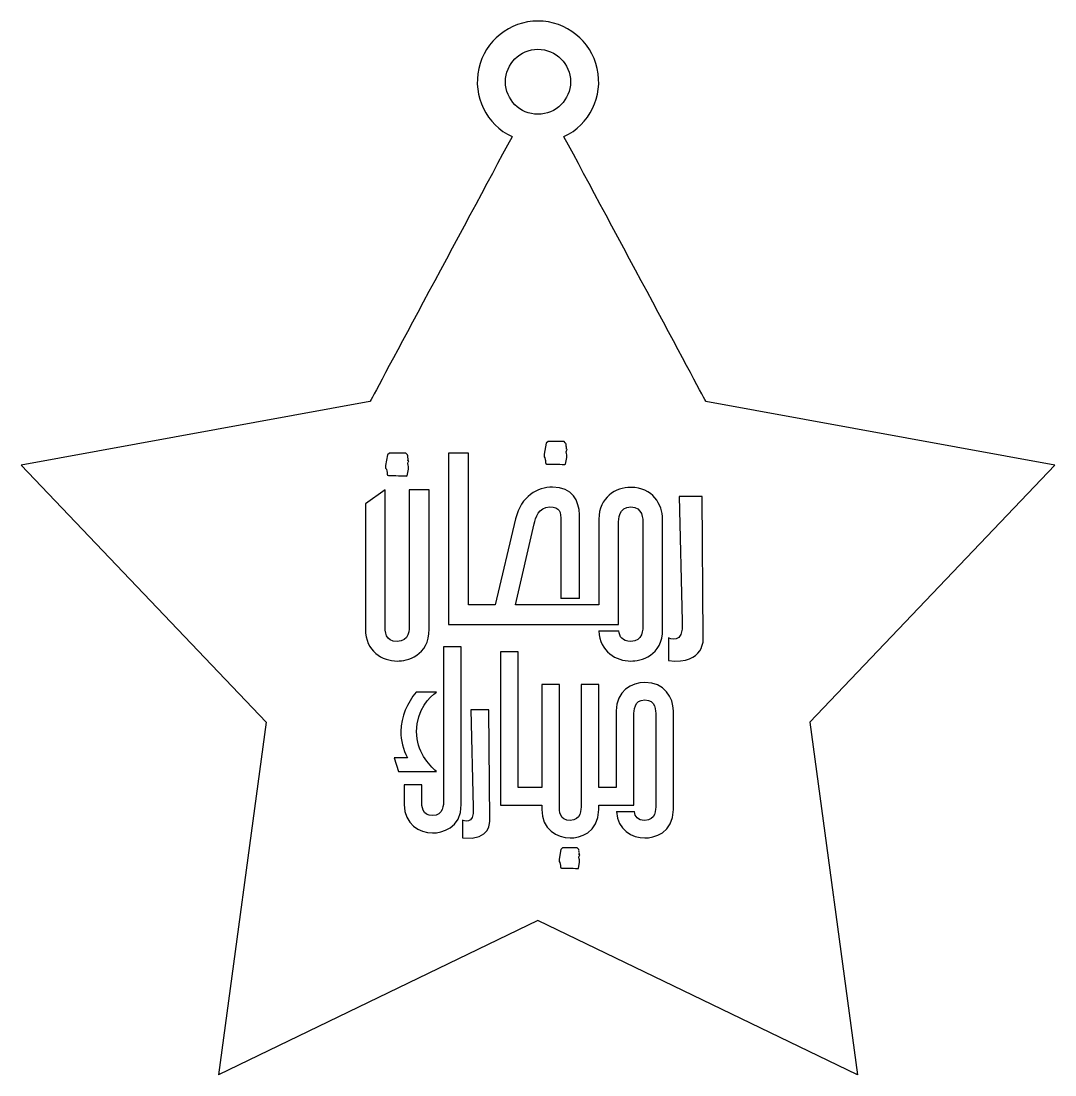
# Model space of a CAD drawing. Header units: inches. Extents: x -1634 to 343, y 456 to 1784.
# Drawn here: x -697.1 to -379.4, y 751.2 to 1075.1 of the extents above; entities that cross this region are included whole.
import ezdxf

# ---------------------------------------------------------------- set-up
doc = ezdxf.new("R2010")
doc.units = ezdxf.units.IN
doc.header["$MEASUREMENT"] = 0
doc.layers.get('0').update_dxf_attribs({"linetype": 'CONTINUOUS'})
doc.layers.add('rd', color=1, linetype='CONTINUOUS')

msp = doc.modelspace()

# ---------------------------------------------------------------- linework, layer by layer
for p, q in [((-621.8, 859.55), (-636.44, 751.16)), ((-454.72, 859.55), (-440.07, 751.16)), ((-538.26, 798.63), (-636.44, 751.16)), ((-440.07, 751.16), (-538.26, 798.63))]:
    msp.add_line(p, q)
msp.add_arc((-538.26, 1056.43), 18.66, 295.3165, 244.6835)
for points in [[(-546.24, 1039.55), (-560.73, 1012.52), (-589.89, 958.12), (-589.89, 958.12)], [(-486.63, 958.12), (-486.63, 958.12), (-515.78, 1012.52), (-530.27, 1039.55)], [(-589.89, 958.12), (-589.89, 958.12), (-697.12, 938.6), (-697.12, 938.6)], [(-379.39, 938.6), (-379.39, 938.6), (-486.63, 958.12), (-486.63, 958.12)], [(-697.12, 938.6), (-697.12, 938.6), (-621.8, 859.55), (-621.8, 859.55)], [(-454.72, 859.55), (-454.72, 859.55), (-379.39, 938.6), (-379.39, 938.6)]]:
    msp.add_open_spline(points, degree=3)
at = {"layer": 'rd'}
for p, q in [((-525.55, 897.64), (-531.22, 897.64)), ((-525.55, 895.64), (-531.22, 895.64)), ((-519.54, 887.64), (-513.4, 887.64)), ((-514.18, 832.09), (-508.65, 832.09))]:
    msp.add_line(p, q, dxfattribs=at)
msp.add_circle((-538.26, 1056.43), 10, dxfattribs=at)
for points in [[(-535.79, 945.32), (-535.79, 945.32), (-536.4, 942), (-536.4, 942)], [(-535.18, 945.82), (-535.18, 945.82), (-535.79, 945.32), (-535.79, 945.32)], [(-530.23, 945.82), (-530.23, 945.82), (-535.18, 945.82), (-535.18, 945.82)], [(-529.89, 945.49), (-529.89, 945.49), (-530.23, 945.82), (-530.23, 945.82)], [(-529.63, 944.58), (-529.54, 944.82), (-529.54, 945.15), (-529.89, 945.49)], [(-529.89, 945.49), (-529.89, 945.49), (-529.89, 945.49), (-529.89, 945.49)], [(-529.45, 944.16), (-529.54, 944.32), (-529.63, 944.49), (-529.63, 944.58)], [(-529.63, 942.66), (-529.63, 942.83), (-529.37, 943.16), (-529.28, 943.41)], [(-529.37, 941.17), (-529.37, 941.42), (-529.37, 941.92), (-529.63, 942.66)], [(-529.54, 943.49), (-529.54, 943.58), (-529.45, 944.08), (-529.45, 944.16)], [(-529.28, 943.41), (-529.45, 943.58), (-529.45, 943.58), (-529.54, 943.49)], [(-584.47, 941.8), (-584.47, 941.8), (-585.08, 938.48), (-585.08, 938.48)], [(-583.86, 942.3), (-583.86, 942.3), (-584.47, 941.8), (-584.47, 941.8)], [(-578.92, 942.3), (-578.92, 942.3), (-583.86, 942.3), (-583.86, 942.3)], [(-578.57, 941.96), (-578.57, 941.96), (-578.92, 942.3), (-578.92, 942.3)], [(-578.31, 941.05), (-578.22, 941.3), (-578.22, 941.63), (-578.57, 941.96)], [(-578.57, 941.96), (-578.57, 941.96), (-578.57, 941.96), (-578.57, 941.96)], [(-578.14, 940.64), (-578.22, 940.8), (-578.31, 940.97), (-578.31, 941.05)], [(-578.31, 939.14), (-578.31, 939.31), (-578.05, 939.64), (-577.96, 939.89)], [(-578.22, 939.97), (-578.22, 940.06), (-578.14, 940.55), (-578.14, 940.64)], [(-577.96, 939.89), (-578.14, 940.06), (-578.14, 940.06), (-578.22, 939.97)], [(-565.72, 942.29), (-565.72, 942.29), (-565.72, 889.64), (-565.72, 889.64)], [(-559.65, 942.29), (-559.65, 942.29), (-565.72, 942.29), (-565.72, 942.29)], [(-559.65, 895.64), (-559.65, 895.64), (-559.65, 942.29), (-559.65, 942.29)], [(-536.4, 942), (-536.4, 942), (-536.4, 941.18), (-536.4, 941.18)], [(-536.4, 941.18), (-536.4, 941.18), (-536.13, 940.84), (-536.13, 940.84)], [(-536.13, 940.84), (-536.13, 940.51), (-535.96, 940.01), (-535.96, 940.01)], [(-529.8, 938.85), (-529.8, 938.85), (-529.37, 940.92), (-529.37, 940.92)], [(-529.37, 940.92), (-529.37, 940.92), (-529.37, 941.17), (-529.37, 941.17)], [(-585.08, 938.48), (-585.08, 938.48), (-585.08, 937.65), (-585.08, 937.65)], [(-585.08, 937.65), (-585.08, 937.65), (-584.82, 937.32), (-584.82, 937.32)], [(-584.82, 937.32), (-584.82, 936.98), (-584.64, 936.49), (-584.64, 936.49)], [(-578.49, 935.33), (-578.49, 935.33), (-578.05, 937.4), (-578.05, 937.4)], [(-578.05, 937.65), (-578.05, 937.9), (-578.05, 938.4), (-578.31, 939.14)], [(-578.05, 937.4), (-578.05, 937.4), (-578.05, 937.65), (-578.05, 937.65)], [(-529.97, 938.77), (-529.97, 938.77), (-529.8, 938.85), (-529.8, 938.85)], [(-578.66, 935.25), (-578.66, 935.25), (-578.49, 935.33), (-578.49, 935.33)], [(-585.25, 931.04), (-585.25, 931.04), (-591.32, 926.74), (-591.32, 926.74)], [(-585.25, 889.64), (-585.25, 889.64), (-585.25, 931.04), (-585.25, 931.04)], [(-571.72, 931.04), (-571.72, 931.04), (-577.8, 931.04), (-577.8, 931.04)], [(-577.8, 931.04), (-577.8, 931.04), (-577.8, 889.64), (-577.8, 889.64)], [(-571.72, 888.19), (-571.72, 888.19), (-571.72, 931.04), (-571.72, 931.04)], [(-591.32, 926.74), (-591.32, 926.74), (-591.32, 888.19), (-591.32, 888.19)], [(-487.85, 928.94), (-487.85, 928.94), (-494.89, 928.94), (-494.89, 928.94)], [(-494.89, 928.94), (-494.89, 928.94), (-493.97, 890.59), (-493.97, 890.59)], [(-487.47, 885.51), (-487.47, 885.51), (-487.85, 928.94), (-487.85, 928.94)], [(-525.55, 897.64), (-525.55, 904), (-525.55, 923.34), (-525.55, 923.34)], [(-545.15, 922.05), (-545.15, 922.05), (-551.39, 895.64), (-551.39, 895.64)], [(-545.15, 895.64), (-545.15, 895.64), (-539.4, 920.59), (-539.4, 920.59)], [(-531.22, 921.4), (-531.22, 921.4), (-531.22, 903.69), (-531.22, 897.64)], [(-519.56, 921.96), (-519.56, 921.96), (-519.56, 895.64), (-519.56, 895.64)], [(-513.48, 889.64), (-513.48, 889.64), (-513.48, 920.5), (-513.48, 920.5)], [(-506.03, 920.5), (-506.03, 920.5), (-506.03, 889.64), (-506.03, 889.64)], [(-499.95, 888.18), (-499.95, 888.18), (-499.95, 921.96), (-499.95, 921.96)], [(-557.95, 895.64), (-557.95, 895.64), (-559.65, 895.64), (-559.65, 895.64)], [(-557.14, 895.64), (-557.14, 895.64), (-557.95, 895.64), (-557.95, 895.64)], [(-551.39, 895.64), (-551.39, 895.64), (-557.14, 895.64), (-557.14, 895.64)], [(-531.22, 895.64), (-531.22, 895.64), (-545.15, 895.64), (-545.15, 895.64)], [(-519.56, 895.64), (-519.56, 895.64), (-525.55, 895.64), (-525.55, 895.64)], [(-565.72, 889.64), (-565.72, 889.64), (-557.95, 889.64), (-557.95, 889.64)], [(-557.95, 889.64), (-557.95, 889.64), (-557.14, 889.64), (-557.14, 889.64)], [(-557.14, 889.64), (-557.14, 889.64), (-513.48, 889.64), (-513.48, 889.64)], [(-526.6, 889.64), (-526.6, 889.64), (-525.55, 889.64), (-525.55, 889.64)], [(-493.97, 890.59), (-493.32, 882.97), (-498.18, 885.51), (-498.18, 885.51)], [(-498.18, 885.51), (-498.18, 885.51), (-498.18, 878.55), (-498.18, 878.55)], [(-498.18, 878.55), (-486.83, 877.12), (-487.47, 885.51), (-487.47, 885.51)], [(-561.84, 882.77), (-561.84, 882.77), (-567.29, 882.77), (-567.29, 882.77)], [(-567.29, 882.77), (-567.29, 882.77), (-567.29, 835.62), (-567.29, 835.62)], [(-561.84, 834.31), (-561.84, 834.31), (-561.84, 882.77), (-561.84, 882.77)], [(-544.37, 881.25), (-544.37, 881.25), (-549.81, 881.25), (-549.81, 881.25)], [(-549.81, 881.25), (-549.81, 881.25), (-549.81, 834.09), (-549.81, 834.09)], [(-544.37, 839.46), (-544.37, 839.46), (-544.37, 881.25), (-544.37, 881.25)], [(-505.42, 871.82), (-509.48, 871.82), (-514.2, 869.13), (-514.2, 863.04)], [(-496.64, 863.04), (-496.64, 867.1), (-499.4, 871.82), (-505.42, 871.82)], [(-569.46, 868.84), (-569.46, 868.84), (-575.7, 868.84), (-575.7, 868.84)], [(-531.68, 871.16), (-531.68, 871.16), (-537.12, 871.16), (-537.12, 871.16)], [(-537.12, 871.16), (-537.12, 871.16), (-537.12, 839.46), (-537.12, 839.46)], [(-531.68, 834.09), (-531.68, 834.09), (-531.68, 871.16), (-531.68, 871.16)], [(-519.56, 871.16), (-519.56, 871.16), (-525, 871.16), (-525, 871.16)], [(-525, 871.16), (-525, 871.16), (-525, 834.09), (-525, 834.09)], [(-519.56, 839.46), (-519.56, 839.46), (-519.56, 871.16), (-519.56, 871.16)], [(-553.37, 863.35), (-553.37, 863.35), (-558.85, 863.35), (-558.85, 863.35)], [(-558.85, 863.35), (-558.85, 863.35), (-558.14, 833.44), (-558.14, 833.44)], [(-553.07, 829.47), (-553.07, 829.47), (-553.37, 863.35), (-553.37, 863.35)], [(-514.2, 863.04), (-514.2, 863.04), (-514.2, 839.46), (-514.2, 839.46)], [(-508.76, 834.09), (-508.76, 834.09), (-508.76, 861.73), (-508.76, 861.73)], [(-502.08, 861.73), (-502.08, 861.73), (-502.08, 834.09), (-502.08, 834.09)], [(-496.64, 832.79), (-496.64, 832.79), (-496.64, 863.04), (-496.64, 863.04)], [(-578.38, 848.6), (-578.38, 848.6), (-582.45, 848.6), (-582.45, 848.6)], [(-582.45, 848.6), (-582.45, 848.6), (-581.14, 844.39), (-581.14, 844.39)], [(-581.14, 844.39), (-581.14, 844.39), (-569.46, 844.4), (-569.46, 844.4)], [(-573.96, 840.33), (-573.96, 840.33), (-579.4, 840.33), (-579.4, 840.33)], [(-579.4, 840.33), (-579.4, 840.33), (-579.4, 834.31), (-579.4, 834.31)], [(-573.96, 835.62), (-573.96, 835.62), (-573.96, 840.33), (-573.96, 840.33)], [(-543.43, 839.46), (-543.43, 839.46), (-544.37, 839.46), (-544.37, 839.46)], [(-542.13, 839.46), (-542.13, 839.46), (-543.43, 839.46), (-543.43, 839.46)], [(-537.12, 839.46), (-537.12, 839.46), (-542.13, 839.46), (-542.13, 839.46)], [(-514.2, 839.46), (-514.2, 839.46), (-519.56, 839.46), (-519.56, 839.46)], [(-558.14, 833.44), (-557.63, 827.48), (-561.42, 829.47), (-561.42, 829.47)], [(-549.81, 834.09), (-549.81, 834.09), (-543.43, 834.09), (-543.43, 834.09)], [(-543.43, 834.09), (-543.43, 834.09), (-542.13, 834.09), (-542.13, 834.09)], [(-542.13, 834.09), (-542.13, 834.09), (-537.12, 834.09), (-537.12, 834.09)], [(-537.12, 834.09), (-537.12, 834.09), (-537.12, 832.79), (-537.12, 832.79)], [(-519.56, 832.79), (-519.56, 832.79), (-519.56, 834.09), (-519.56, 834.09)], [(-519.56, 834.09), (-519.56, 834.09), (-508.76, 834.09), (-508.76, 834.09)], [(-561.42, 829.47), (-561.42, 829.47), (-561.42, 824.04), (-561.42, 824.04)], [(-561.42, 824.04), (-552.57, 822.92), (-553.07, 829.47), (-553.07, 829.47)], [(-561.42, 829.47), (-561.42, 829.47), (-561.42, 829.47), (-561.42, 829.47)], [(-531.23, 820.49), (-531.23, 820.49), (-531.77, 817.5), (-531.77, 817.5)], [(-530.68, 820.93), (-530.68, 820.93), (-531.23, 820.49), (-531.23, 820.49)], [(-526.23, 820.93), (-526.23, 820.93), (-530.68, 820.93), (-530.68, 820.93)], [(-525.92, 820.64), (-525.92, 820.64), (-526.23, 820.93), (-526.23, 820.93)], [(-525.69, 819.82), (-525.61, 820.04), (-525.61, 820.34), (-525.92, 820.64)], [(-525.53, 819.44), (-525.61, 819.59), (-525.69, 819.74), (-525.69, 819.82)], [(-531.77, 817.5), (-531.77, 817.5), (-531.77, 816.76), (-531.77, 816.76)], [(-531.77, 816.76), (-531.77, 816.76), (-531.54, 816.46), (-531.54, 816.46)], [(-531.54, 816.46), (-531.54, 816.16), (-531.39, 815.71), (-531.39, 815.71)], [(-525.85, 814.66), (-525.85, 814.66), (-525.46, 816.53), (-525.46, 816.53)], [(-525.69, 818.1), (-525.69, 818.25), (-525.46, 818.54), (-525.38, 818.77)], [(-525.46, 816.75), (-525.46, 816.98), (-525.46, 817.42), (-525.69, 818.1)], [(-525.61, 818.84), (-525.61, 818.92), (-525.53, 819.37), (-525.53, 819.44)], [(-525.38, 818.77), (-525.53, 818.92), (-525.53, 818.92), (-525.61, 818.84)], [(-525.61, 818.84), (-525.61, 818.84), (-525.61, 818.84), (-525.61, 818.84)], [(-525.46, 816.53), (-525.46, 816.53), (-525.46, 816.75), (-525.46, 816.75)], [(-526, 814.59), (-526, 814.59), (-525.85, 814.66), (-525.85, 814.66)]]:
    msp.add_open_spline(points, degree=3, dxfattribs=at)
for points, knots in [([(-535.96, 940.01), (-535.96, 938.93), (-535.96, 938.93), (-534.92, 938.93), (-534.66, 938.93), (-530.15, 938.85), (-529.97, 938.77)], [7, 7, 7, 7, 8, 8, 8, 9, 9, 9, 9]), ([(-584.64, 936.49), (-584.64, 935.41), (-584.64, 935.41), (-583.6, 935.41), (-583.34, 935.41), (-578.83, 935.32), (-578.66, 935.25)], [7, 7, 7, 7, 8, 8, 8, 9, 9, 9, 9]), ([(-525.55, 923.34), (-525.55, 927.55), (-527.66, 931.85), (-533.81, 931.85), (-538.35, 931.85), (-543.45, 929.17), (-545.15, 922.05)], [15, 15, 15, 15, 16, 16, 16, 17, 17, 17, 17]), ([(-499.95, 921.96), (-499.95, 926.5), (-503.03, 931.76), (-509.75, 931.76), (-514.29, 931.76), (-519.56, 928.77), (-519.56, 921.96)], [10, 10, 10, 10, 11, 11, 11, 12, 12, 12, 12]), ([(-539.4, 920.59), (-539, 922.29), (-538.1, 925.77), (-534.7, 925.77), (-531.46, 925.77), (-531.22, 924.15), (-531.22, 921.4)], [1, 1, 1, 1, 2, 2, 2, 3, 3, 3, 3]), ([(-513.48, 920.5), (-513.48, 921.96), (-513.48, 925.77), (-509.75, 925.77), (-506.03, 925.77), (-506.03, 921.96), (-506.03, 920.5)], [1, 1, 1, 1, 2, 2, 2, 3, 3, 3, 3]), ([(-591.32, 888.19), (-591.32, 881.38), (-586.06, 878.38), (-581.52, 878.38), (-578.52, 878.38), (-571.72, 879.92), (-571.72, 888.19)], [1, 1, 1, 1, 2, 2, 2, 3, 3, 3, 3]), ([(-577.8, 889.64), (-577.8, 888.19), (-577.8, 884.38), (-581.52, 884.38), (-585.25, 884.38), (-585.25, 887.38), (-585.25, 889.64)], [6, 6, 6, 6, 7, 7, 7, 8, 8, 8, 8]), ([(-519.54, 887.64), (-519.27, 881.22), (-514.17, 878.38), (-509.75, 878.38), (-506.76, 878.38), (-499.95, 879.92), (-499.95, 888.18)], [7.026971, 7.026971, 7.026971, 7.026971, 8, 8, 8, 9, 9, 9, 9]), ([(-506.03, 889.64), (-506.03, 888.18), (-506.03, 884.38), (-509.75, 884.38), (-512.43, 884.38), (-513.18, 885.93), (-513.4, 887.64)], [4, 4, 4, 4, 5, 5, 5, 5.719341, 5.719341, 5.719341, 5.719341]), ([(-575.7, 868.84), (-578.38, 865.43), (-580.41, 861.44), (-580.41, 856.73), (-580.41, 853.97), (-579.76, 851.29), (-578.38, 848.6)], [3, 3, 3, 3, 4, 4, 4, 5, 5, 5, 5]), ([(-569.46, 844.4), (-571.86, 846.5), (-575.56, 850.56), (-575.56, 856.73), (-575.56, 863.4), (-571.5, 867.46), (-569.46, 868.84)], [0, 0, 0, 0, 1, 1, 1, 2, 2, 2, 2]), ([(-508.76, 861.73), (-508.76, 863.04), (-508.76, 866.45), (-505.42, 866.45), (-502.08, 866.45), (-502.08, 863.04), (-502.08, 861.73)], [4, 4, 4, 4, 5, 5, 5, 6, 6, 6, 6]), ([(-579.4, 834.31), (-579.4, 828.22), (-574.68, 825.54), (-570.63, 825.54), (-567.94, 825.54), (-561.84, 826.92), (-561.84, 834.31)], [5, 5, 5, 5, 6, 6, 6, 7, 7, 7, 7]), ([(-567.29, 835.62), (-567.29, 834.31), (-567.29, 830.9), (-570.63, 830.9), (-573.96, 830.9), (-573.96, 833.59), (-573.96, 835.62)], [0, 0, 0, 0, 1, 1, 1, 2, 2, 2, 2]), ([(-537.12, 832.79), (-537.12, 826.69), (-532.4, 824.01), (-528.34, 824.01), (-525.66, 824.01), (-519.56, 825.39), (-519.56, 832.79)], [21, 21, 21, 21, 22, 22, 22, 23, 23, 23, 23]), ([(-525, 834.09), (-525, 832.79), (-525, 829.38), (-528.34, 829.38), (-531.68, 829.38), (-531.68, 832.06), (-531.68, 834.09)], [6, 6, 6, 6, 7, 7, 7, 8, 8, 8, 8]), ([(-514.18, 832.09), (-513.84, 826.49), (-509.32, 824.01), (-505.42, 824.01), (-502.74, 824.01), (-496.64, 825.39), (-496.64, 832.79)], [26.038782, 26.038782, 26.038782, 26.038782, 27, 27, 27, 28, 28, 28, 28]), ([(-502.08, 834.09), (-502.08, 832.79), (-502.08, 829.38), (-505.42, 829.38), (-507.71, 829.38), (-508.43, 830.64), (-508.65, 832.09)], [1, 1, 1, 1, 2, 2, 2, 2.686545, 2.686545, 2.686545, 2.686545]), ([(-531.39, 815.71), (-531.39, 814.74), (-531.39, 814.74), (-530.45, 814.74), (-530.21, 814.74), (-526.15, 814.66), (-526, 814.59)], [10, 10, 10, 10, 11, 11, 11, 12, 12, 12, 12])]:
    msp.add_open_spline(points, degree=3, knots=knots, dxfattribs=at)

doc.saveas('drawing.dxf')
